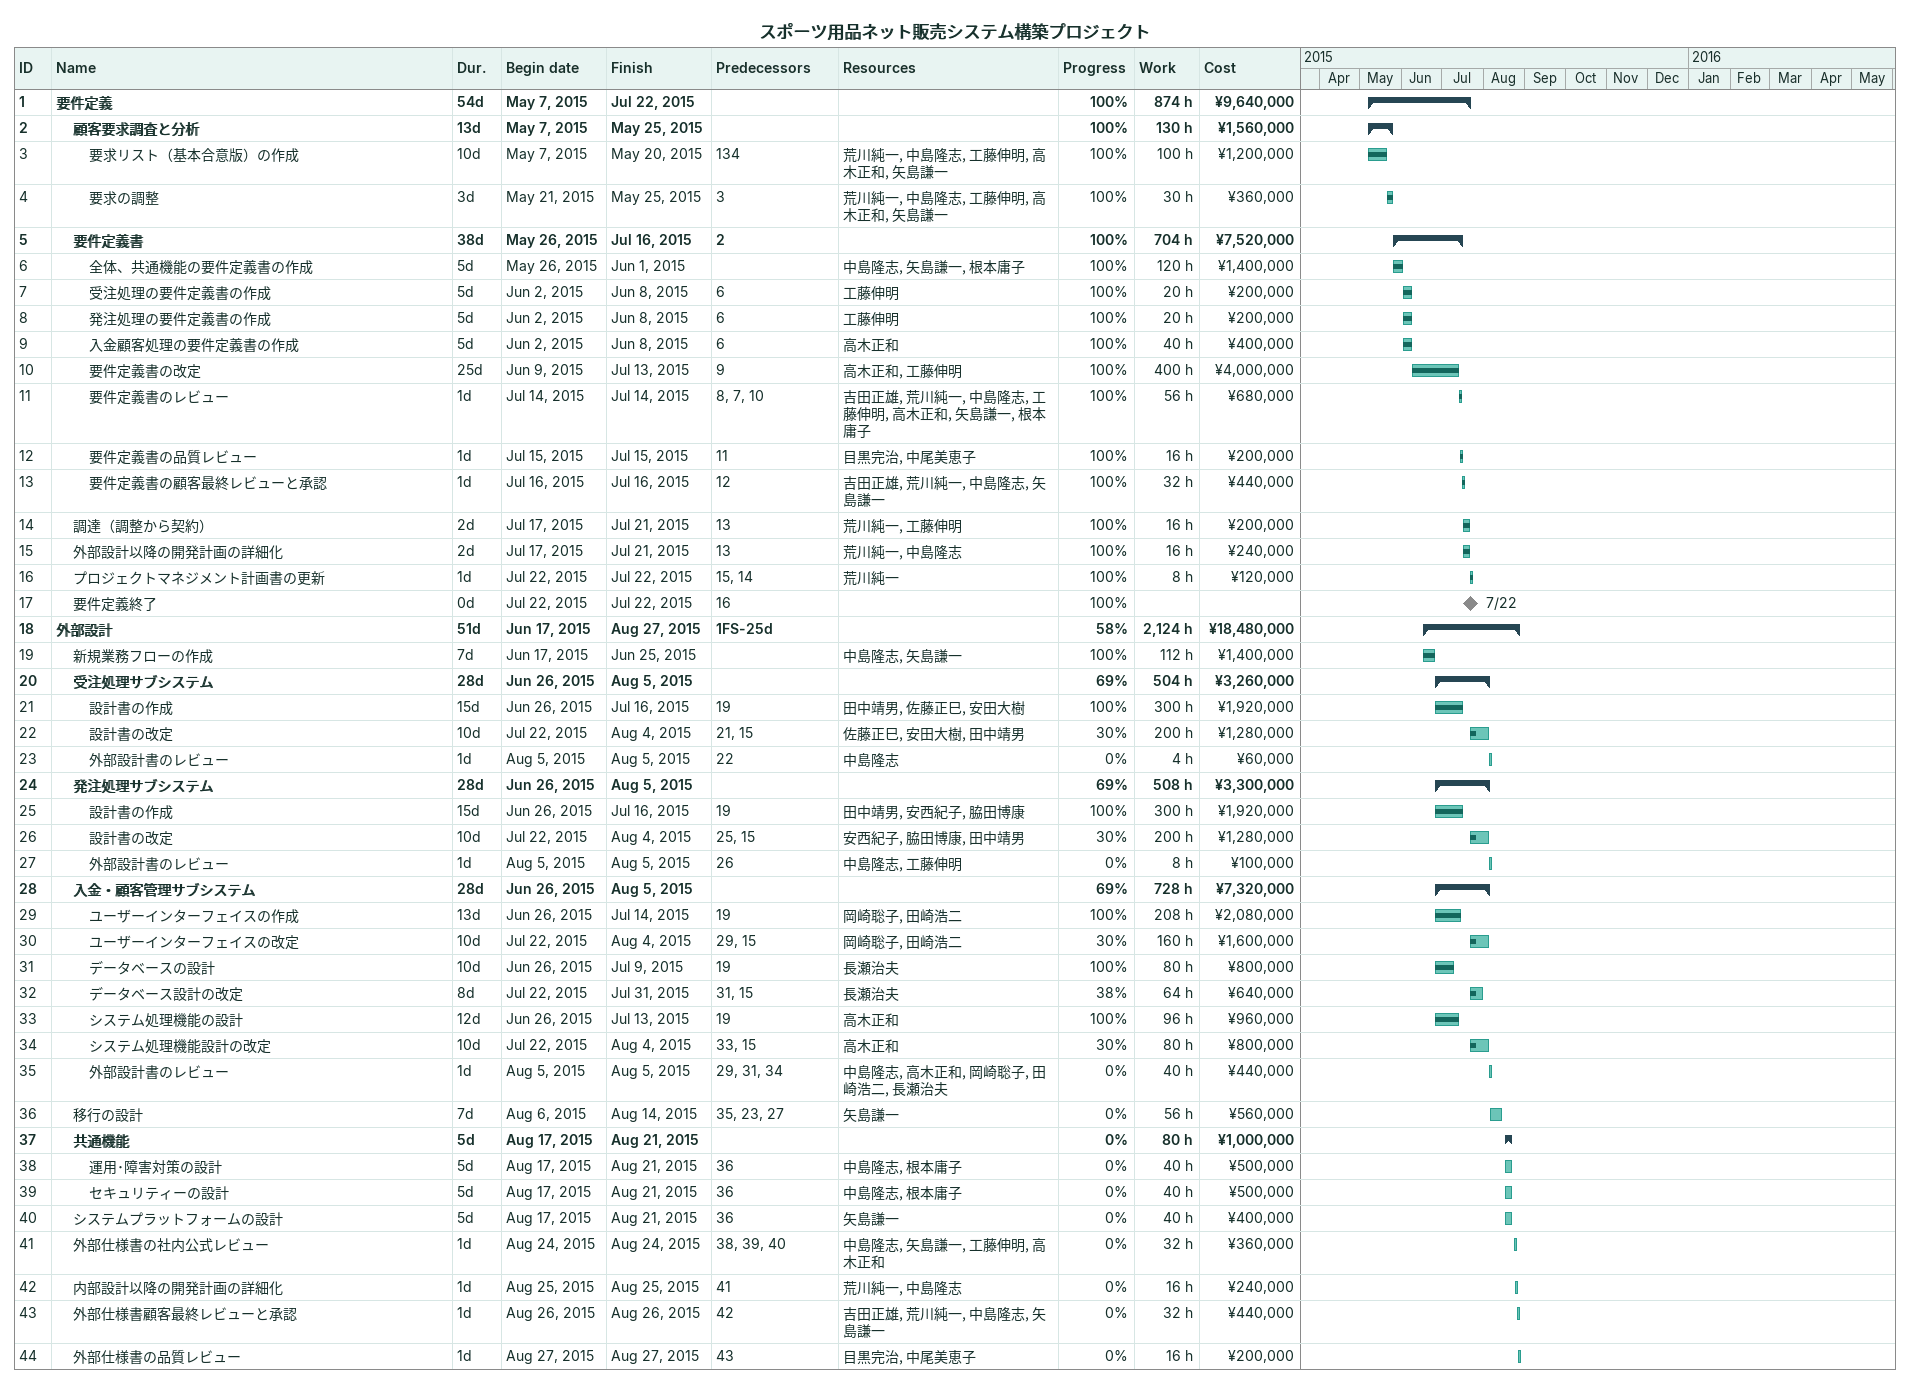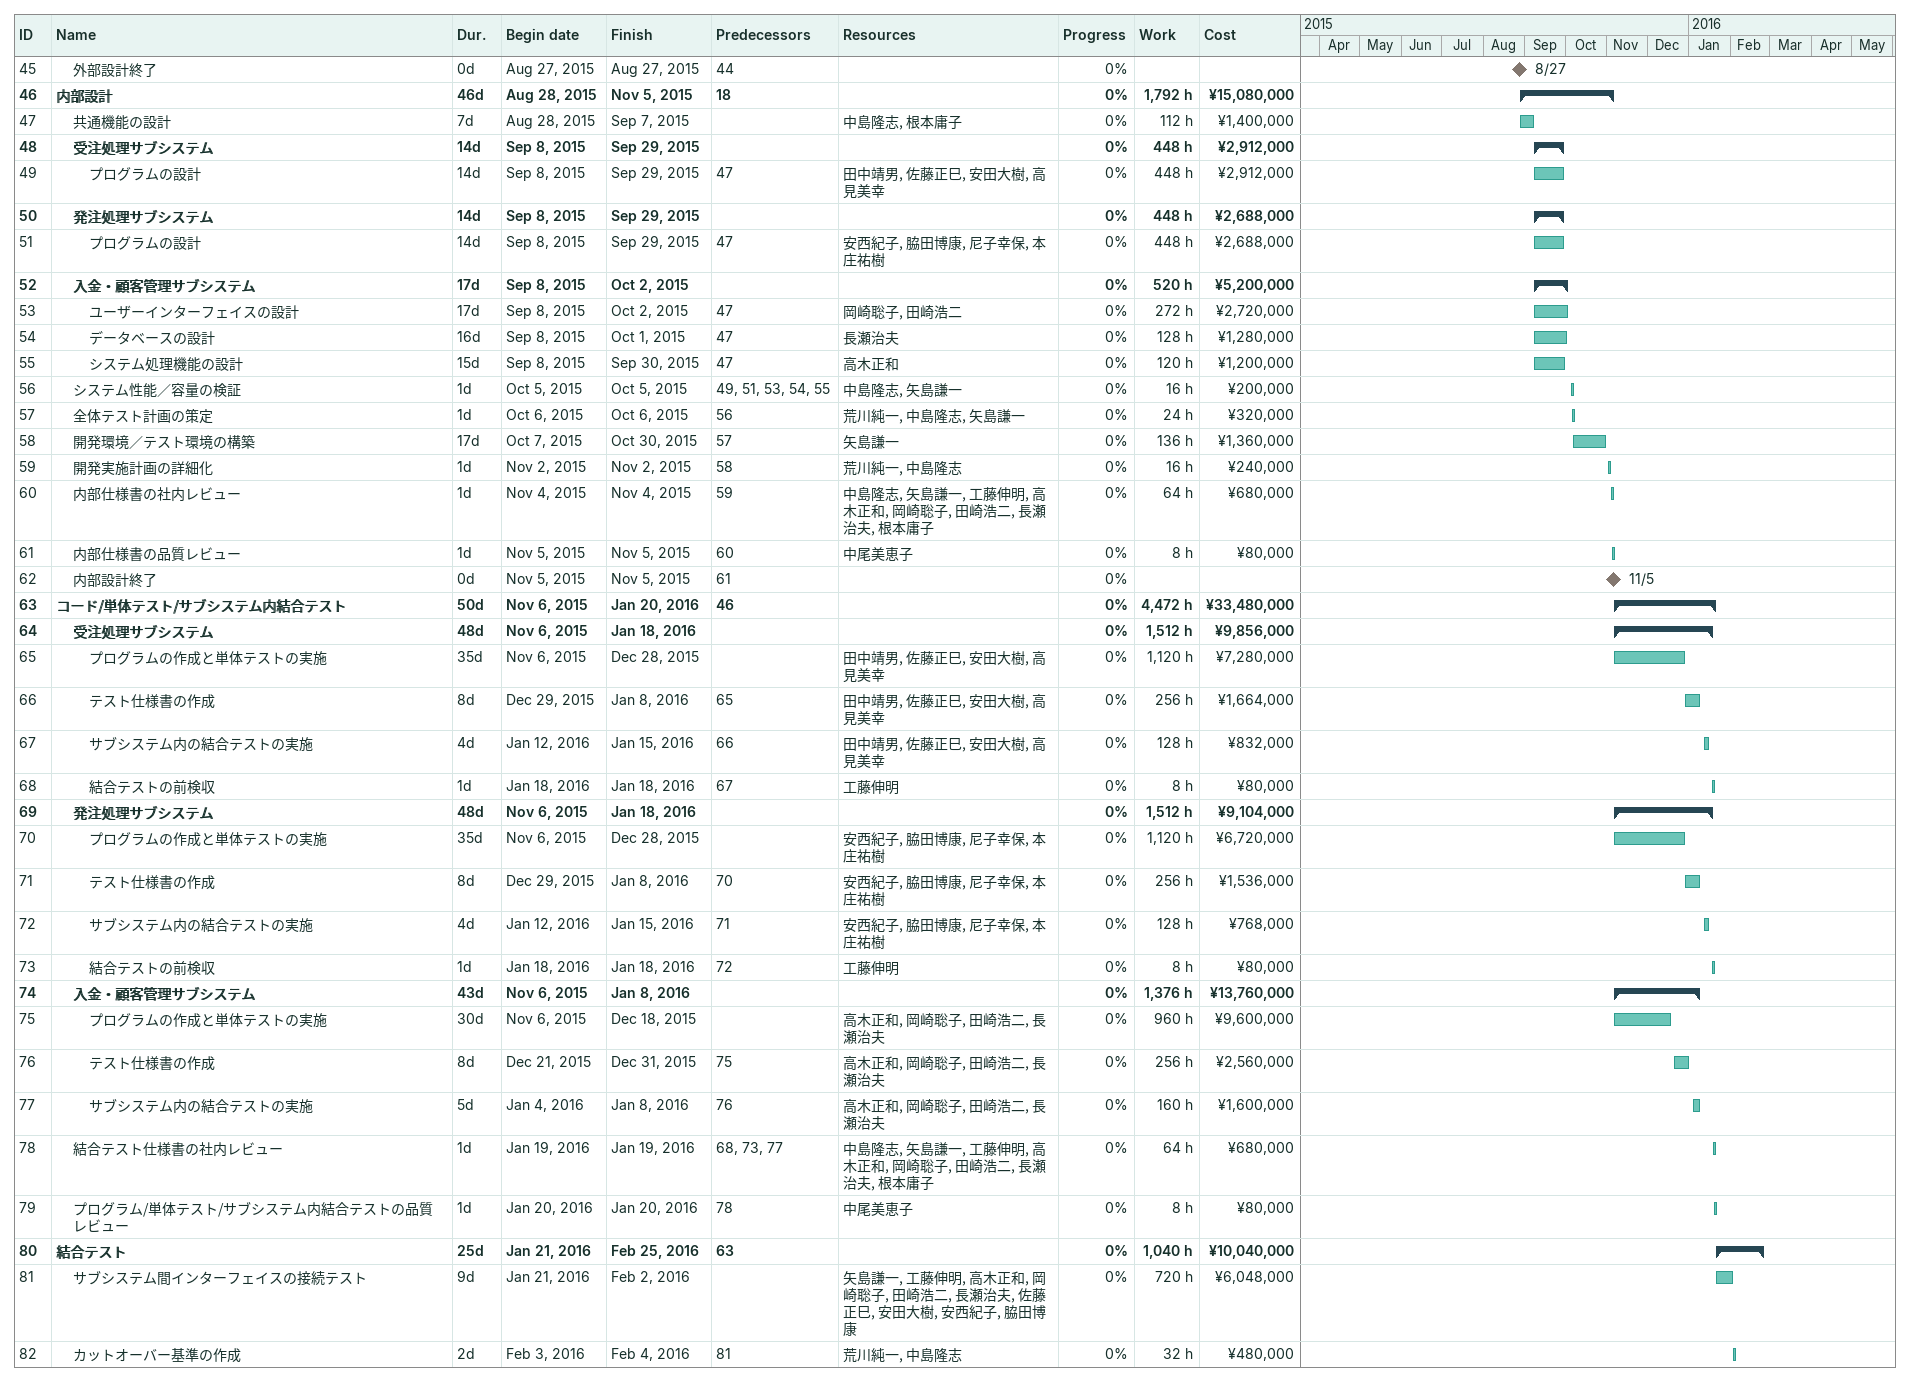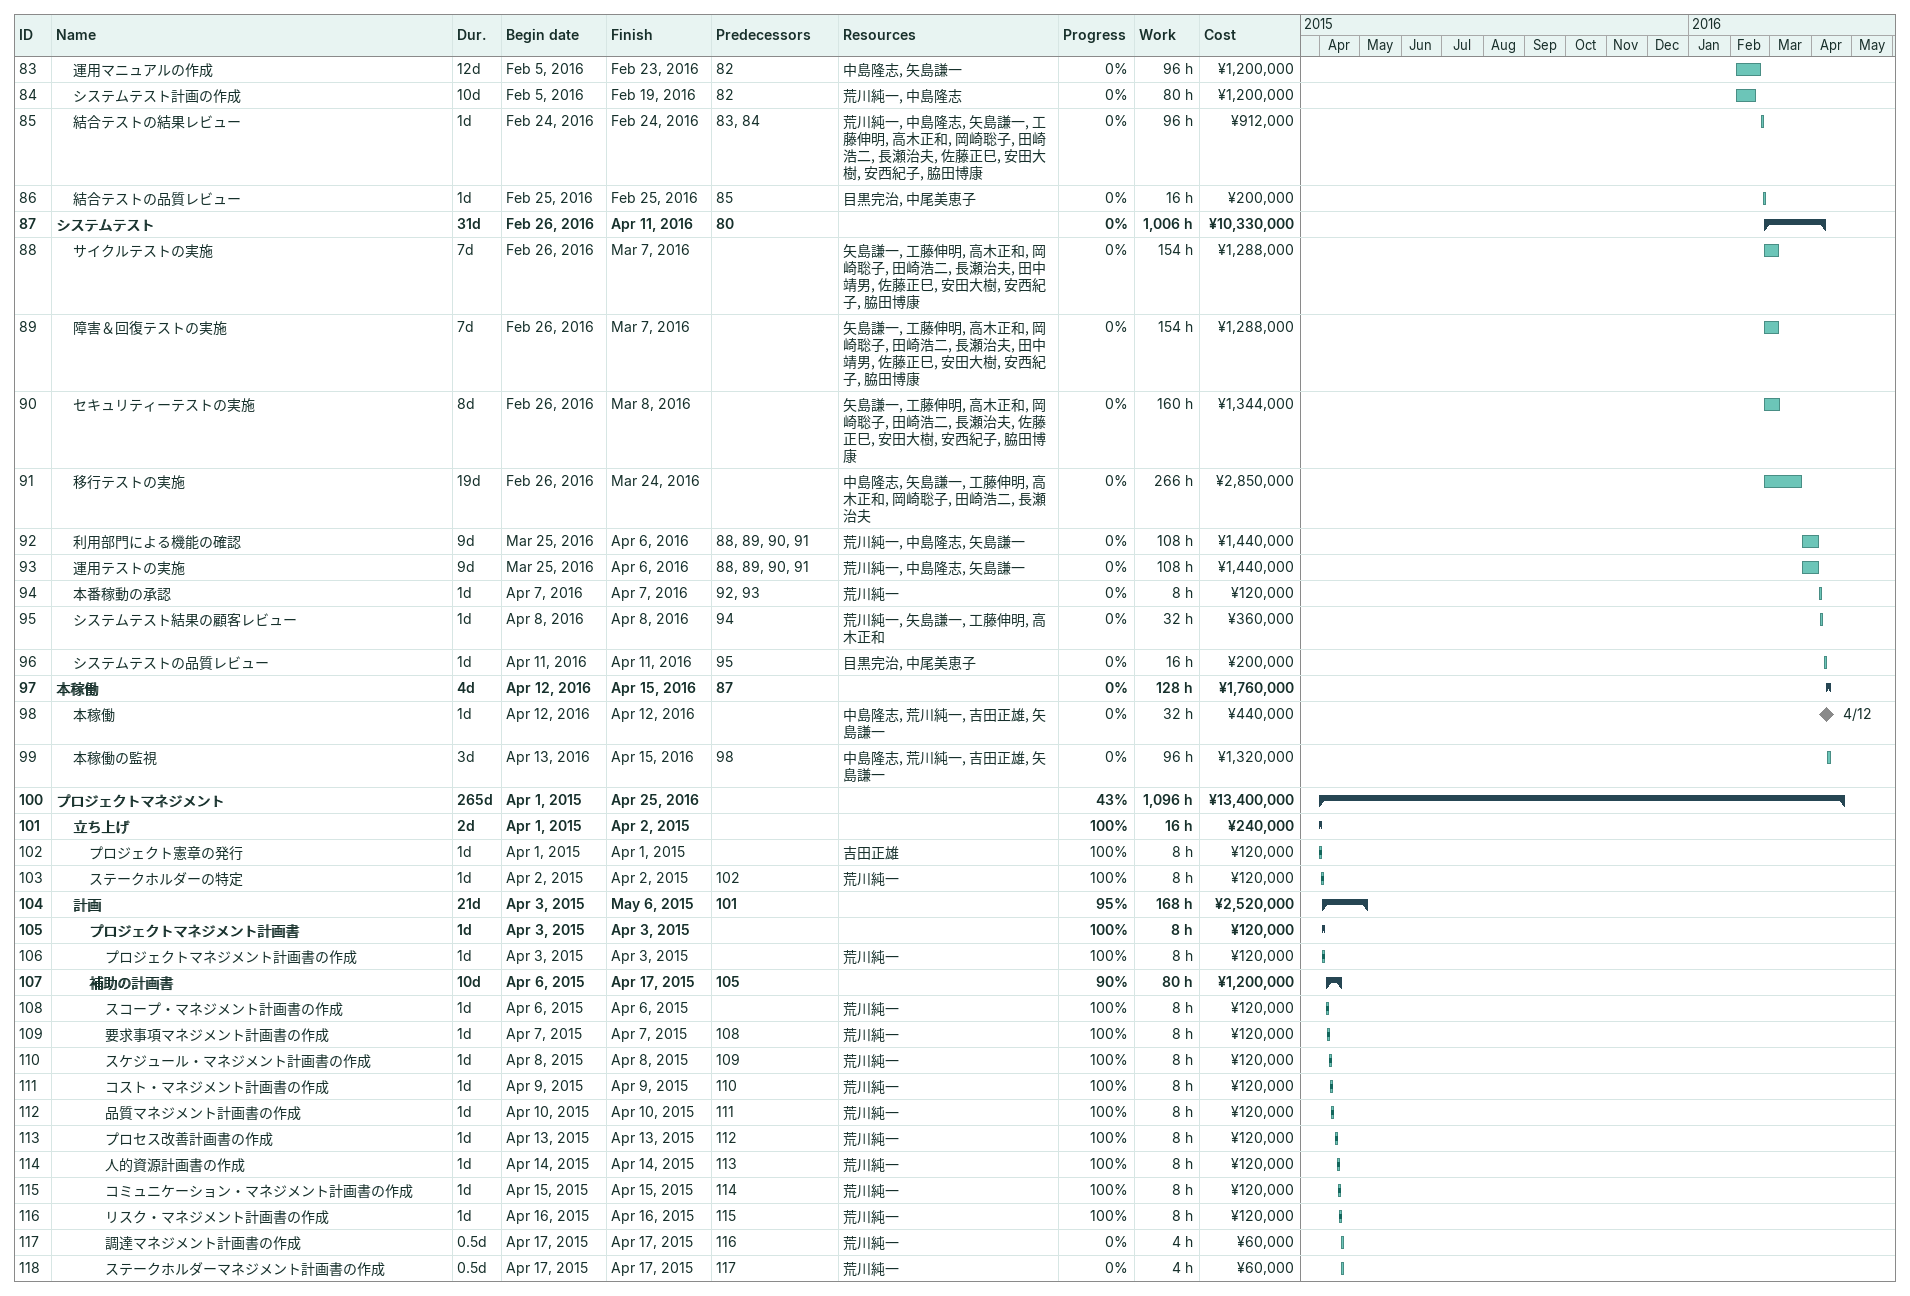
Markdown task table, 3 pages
スポーツ用品ネット販売システム構築プロジェクト

| ID | Level | Task | Duration | Start | Finish | Predecessors | Resources | % complete | Work (h) | Cost (¥) |
|---|---|---|---|---|---|---|---|---|---|---|
| 1 | 1 | **要件定義** | 54d | 2015-05-07 | 2015-07-22 |  |  | 100 | 874 | 9640000 |
| 2 | 2 | **顧客要求調査と分析** | 13d | 2015-05-07 | 2015-05-25 |  |  | 100 | 130 | 1560000 |
| 3 | 3 | 要求リスト（基本合意版）の作成 | 10d | 2015-05-07 | 2015-05-20 | 134 | 荒川純一, 中島隆志, 工藤伸明, 高木正和, 矢島謙一 | 100 | 100 | 1200000 |
| 4 | 3 | 要求の調整 | 3d | 2015-05-21 | 2015-05-25 | 3 | 荒川純一, 中島隆志, 工藤伸明, 高木正和, 矢島謙一 | 100 | 30 | 360000 |
| 5 | 2 | **要件定義書** | 38d | 2015-05-26 | 2015-07-16 | 2 |  | 100 | 704 | 7520000 |
| 6 | 3 | 全体、共通機能の要件定義書の作成 | 5d | 2015-05-26 | 2015-06-01 |  | 中島隆志, 矢島謙一, 根本庸子 | 100 | 120 | 1400000 |
| 7 | 3 | 受注処理の要件定義書の作成 | 5d | 2015-06-02 | 2015-06-08 | 6 | 工藤伸明 | 100 | 20 | 200000 |
| 8 | 3 | 発注処理の要件定義書の作成 | 5d | 2015-06-02 | 2015-06-08 | 6 | 工藤伸明 | 100 | 20 | 200000 |
| 9 | 3 | 入金顧客処理の要件定義書の作成 | 5d | 2015-06-02 | 2015-06-08 | 6 | 高木正和 | 100 | 40 | 400000 |
| 10 | 3 | 要件定義書の改定 | 25d | 2015-06-09 | 2015-07-13 | 9 | 高木正和, 工藤伸明 | 100 | 400 | 4000000 |
| 11 | 3 | 要件定義書のレビュー | 1d | 2015-07-14 | 2015-07-14 | 8, 7, 10 | 吉田正雄, 荒川純一, 中島隆志, 工藤伸明, 高木正和, 矢島謙一, 根本庸子 | 100 | 56 | 680000 |
| 12 | 3 | 要件定義書の品質レビュー | 1d | 2015-07-15 | 2015-07-15 | 11 | 目黒完治, 中尾美恵子 | 100 | 16 | 200000 |
| 13 | 3 | 要件定義書の顧客最終レビューと承認 | 1d | 2015-07-16 | 2015-07-16 | 12 | 吉田正雄, 荒川純一, 中島隆志, 矢島謙一 | 100 | 32 | 440000 |
| 14 | 2 | 調達（調整から契約） | 2d | 2015-07-17 | 2015-07-21 | 13 | 荒川純一, 工藤伸明 | 100 | 16 | 200000 |
| 15 | 2 | 外部設計以降の開発計画の詳細化 | 2d | 2015-07-17 | 2015-07-21 | 13 | 荒川純一, 中島隆志 | 100 | 16 | 240000 |
| 16 | 2 | プロジェクトマネジメント計画書の更新 | 1d | 2015-07-22 | 2015-07-22 | 15, 14 | 荒川純一 | 100 | 8 | 120000 |
| 17 | 2 | 要件定義終了 | 0d | 2015-07-22 | 2015-07-22 | 16 |  | 100 |  |  |
| 18 | 1 | **外部設計** | 51d | 2015-06-17 | 2015-08-27 | 1FS-25d |  | 58 | 2124 | 18480000 |
| 19 | 2 | 新規業務フローの作成 | 7d | 2015-06-17 | 2015-06-25 |  | 中島隆志, 矢島謙一 | 100 | 112 | 1400000 |
| 20 | 2 | **受注処理サブシステム** | 28d | 2015-06-26 | 2015-08-05 |  |  | 69 | 504 | 3260000 |
| 21 | 3 | 設計書の作成 | 15d | 2015-06-26 | 2015-07-16 | 19 | 田中靖男, 佐藤正巳, 安田大樹 | 100 | 300 | 1920000 |
| 22 | 3 | 設計書の改定 | 10d | 2015-07-22 | 2015-08-04 | 21, 15 | 佐藤正巳, 安田大樹, 田中靖男 | 30 | 200 | 1280000 |
| 23 | 3 | 外部設計書のレビュー | 1d | 2015-08-05 | 2015-08-05 | 22 | 中島隆志 | 0 | 4 | 60000 |
| 24 | 2 | **発注処理サブシステム** | 28d | 2015-06-26 | 2015-08-05 |  |  | 69 | 508 | 3300000 |
| 25 | 3 | 設計書の作成 | 15d | 2015-06-26 | 2015-07-16 | 19 | 田中靖男, 安西紀子, 脇田博康 | 100 | 300 | 1920000 |
| 26 | 3 | 設計書の改定 | 10d | 2015-07-22 | 2015-08-04 | 25, 15 | 安西紀子, 脇田博康, 田中靖男 | 30 | 200 | 1280000 |
| 27 | 3 | 外部設計書のレビュー | 1d | 2015-08-05 | 2015-08-05 | 26 | 中島隆志, 工藤伸明 | 0 | 8 | 100000 |
| 28 | 2 | **入金・顧客管理サブシステム** | 28d | 2015-06-26 | 2015-08-05 |  |  | 69 | 728 | 7320000 |
| 29 | 3 | ユーザーインターフェイスの作成 | 13d | 2015-06-26 | 2015-07-14 | 19 | 岡崎聡子, 田崎浩二 | 100 | 208 | 2080000 |
| 30 | 3 | ユーザーインターフェイスの改定 | 10d | 2015-07-22 | 2015-08-04 | 29, 15 | 岡崎聡子, 田崎浩二 | 30 | 160 | 1600000 |
| 31 | 3 | データベースの設計 | 10d | 2015-06-26 | 2015-07-09 | 19 | 長瀬治夫 | 100 | 80 | 800000 |
| 32 | 3 | データベース設計の改定 | 8d | 2015-07-22 | 2015-07-31 | 31, 15 | 長瀬治夫 | 38 | 64 | 640000 |
| 33 | 3 | システム処理機能の設計 | 12d | 2015-06-26 | 2015-07-13 | 19 | 高木正和 | 100 | 96 | 960000 |
| 34 | 3 | システム処理機能設計の改定 | 10d | 2015-07-22 | 2015-08-04 | 33, 15 | 高木正和 | 30 | 80 | 800000 |
| 35 | 3 | 外部設計書のレビュー | 1d | 2015-08-05 | 2015-08-05 | 29, 31, 34 | 中島隆志, 高木正和, 岡崎聡子, 田崎浩二, 長瀬治夫 | 0 | 40 | 440000 |
| 36 | 2 | 移行の設計 | 7d | 2015-08-06 | 2015-08-14 | 35, 23, 27 | 矢島謙一 | 0 | 56 | 560000 |
| 37 | 2 | **共通機能** | 5d | 2015-08-17 | 2015-08-21 |  |  | 0 | 80 | 1000000 |
| 38 | 3 | 運用･障害対策の設計 | 5d | 2015-08-17 | 2015-08-21 | 36 | 中島隆志, 根本庸子 | 0 | 40 | 500000 |
| 39 | 3 | セキュリティーの設計 | 5d | 2015-08-17 | 2015-08-21 | 36 | 中島隆志, 根本庸子 | 0 | 40 | 500000 |
| 40 | 2 | システムプラットフォームの設計 | 5d | 2015-08-17 | 2015-08-21 | 36 | 矢島謙一 | 0 | 40 | 400000 |
| 41 | 2 | 外部仕様書の社内公式レビュー | 1d | 2015-08-24 | 2015-08-24 | 38, 39, 40 | 中島隆志, 矢島謙一, 工藤伸明, 高木正和 | 0 | 32 | 360000 |
| 42 | 2 | 内部設計以降の開発計画の詳細化 | 1d | 2015-08-25 | 2015-08-25 | 41 | 荒川純一, 中島隆志 | 0 | 16 | 240000 |
| 43 | 2 | 外部仕様書顧客最終レビューと承認 | 1d | 2015-08-26 | 2015-08-26 | 42 | 吉田正雄, 荒川純一, 中島隆志, 矢島謙一 | 0 | 32 | 440000 |
| 44 | 2 | 外部仕様書の品質レビュー | 1d | 2015-08-27 | 2015-08-27 | 43 | 目黒完治, 中尾美恵子 | 0 | 16 | 200000 |
| 45 | 2 | 外部設計終了 | 0d | 2015-08-27 | 2015-08-27 | 44 |  | 0 |  |  |
| 46 | 1 | **内部設計** | 46d | 2015-08-28 | 2015-11-05 | 18 |  | 0 | 1792 | 15080000 |
| 47 | 2 | 共通機能の設計 | 7d | 2015-08-28 | 2015-09-07 |  | 中島隆志, 根本庸子 | 0 | 112 | 1400000 |
| 48 | 2 | **受注処理サブシステム** | 14d | 2015-09-08 | 2015-09-29 |  |  | 0 | 448 | 2912000 |
| 49 | 3 | プログラムの設計 | 14d | 2015-09-08 | 2015-09-29 | 47 | 田中靖男, 佐藤正巳, 安田大樹, 高見美幸 | 0 | 448 | 2912000 |
| 50 | 2 | **発注処理サブシステム** | 14d | 2015-09-08 | 2015-09-29 |  |  | 0 | 448 | 2688000 |
| 51 | 3 | プログラムの設計 | 14d | 2015-09-08 | 2015-09-29 | 47 | 安西紀子, 脇田博康, 尼子幸保, 本庄祐樹 | 0 | 448 | 2688000 |
| 52 | 2 | **入金・顧客管理サブシステム** | 17d | 2015-09-08 | 2015-10-02 |  |  | 0 | 520 | 5200000 |
| 53 | 3 | ユーザーインターフェイスの設計 | 17d | 2015-09-08 | 2015-10-02 | 47 | 岡崎聡子, 田崎浩二 | 0 | 272 | 2720000 |
| 54 | 3 | データベースの設計 | 16d | 2015-09-08 | 2015-10-01 | 47 | 長瀬治夫 | 0 | 128 | 1280000 |
| 55 | 3 | システム処理機能の設計 | 15d | 2015-09-08 | 2015-09-30 | 47 | 高木正和 | 0 | 120 | 1200000 |
| 56 | 2 | システム性能／容量の検証 | 1d | 2015-10-05 | 2015-10-05 | 49, 51, 53, 54, 55 | 中島隆志, 矢島謙一 | 0 | 16 | 200000 |
| 57 | 2 | 全体テスト計画の策定 | 1d | 2015-10-06 | 2015-10-06 | 56 | 荒川純一, 中島隆志, 矢島謙一 | 0 | 24 | 320000 |
| 58 | 2 | 開発環境／テスト環境の構築 | 17d | 2015-10-07 | 2015-10-30 | 57 | 矢島謙一 | 0 | 136 | 1360000 |
| 59 | 2 | 開発実施計画の詳細化 | 1d | 2015-11-02 | 2015-11-02 | 58 | 荒川純一, 中島隆志 | 0 | 16 | 240000 |
| 60 | 2 | 内部仕様書の社内レビュー | 1d | 2015-11-04 | 2015-11-04 | 59 | 中島隆志, 矢島謙一, 工藤伸明, 高木正和, 岡崎聡子, 田崎浩二, 長瀬治夫, 根本庸子 | 0 | 64 | 680000 |
| 61 | 2 | 内部仕様書の品質レビュー | 1d | 2015-11-05 | 2015-11-05 | 60 | 中尾美恵子 | 0 | 8 | 80000 |
| 62 | 2 | 内部設計終了 | 0d | 2015-11-05 | 2015-11-05 | 61 |  | 0 |  |  |
| 63 | 1 | **コード/単体テスト/サブシステム内結合テスト** | 50d | 2015-11-06 | 2016-01-20 | 46 |  | 0 | 4472 | 33480000 |
| 64 | 2 | **受注処理サブシステム** | 48d | 2015-11-06 | 2016-01-18 |  |  | 0 | 1512 | 9856000 |
| 65 | 3 | プログラムの作成と単体テストの実施 | 35d | 2015-11-06 | 2015-12-28 |  | 田中靖男, 佐藤正巳, 安田大樹, 高見美幸 | 0 | 1120 | 7280000 |
| 66 | 3 | テスト仕様書の作成 | 8d | 2015-12-29 | 2016-01-08 | 65 | 田中靖男, 佐藤正巳, 安田大樹, 高見美幸 | 0 | 256 | 1664000 |
| 67 | 3 | サブシステム内の結合テストの実施 | 4d | 2016-01-12 | 2016-01-15 | 66 | 田中靖男, 佐藤正巳, 安田大樹, 高見美幸 | 0 | 128 | 832000 |
| 68 | 3 | 結合テストの前検収 | 1d | 2016-01-18 | 2016-01-18 | 67 | 工藤伸明 | 0 | 8 | 80000 |
| 69 | 2 | **発注処理サブシステム** | 48d | 2015-11-06 | 2016-01-18 |  |  | 0 | 1512 | 9104000 |
| 70 | 3 | プログラムの作成と単体テストの実施 | 35d | 2015-11-06 | 2015-12-28 |  | 安西紀子, 脇田博康, 尼子幸保, 本庄祐樹 | 0 | 1120 | 6720000 |
| 71 | 3 | テスト仕様書の作成 | 8d | 2015-12-29 | 2016-01-08 | 70 | 安西紀子, 脇田博康, 尼子幸保, 本庄祐樹 | 0 | 256 | 1536000 |
| 72 | 3 | サブシステム内の結合テストの実施 | 4d | 2016-01-12 | 2016-01-15 | 71 | 安西紀子, 脇田博康, 尼子幸保, 本庄祐樹 | 0 | 128 | 768000 |
| 73 | 3 | 結合テストの前検収 | 1d | 2016-01-18 | 2016-01-18 | 72 | 工藤伸明 | 0 | 8 | 80000 |
| 74 | 2 | **入金・顧客管理サブシステム** | 43d | 2015-11-06 | 2016-01-08 |  |  | 0 | 1376 | 13760000 |
| 75 | 3 | プログラムの作成と単体テストの実施 | 30d | 2015-11-06 | 2015-12-18 |  | 高木正和, 岡崎聡子, 田崎浩二, 長瀬治夫 | 0 | 960 | 9600000 |
| 76 | 3 | テスト仕様書の作成 | 8d | 2015-12-21 | 2015-12-31 | 75 | 高木正和, 岡崎聡子, 田崎浩二, 長瀬治夫 | 0 | 256 | 2560000 |
| 77 | 3 | サブシステム内の結合テストの実施 | 5d | 2016-01-04 | 2016-01-08 | 76 | 高木正和, 岡崎聡子, 田崎浩二, 長瀬治夫 | 0 | 160 | 1600000 |
| 78 | 2 | 結合テスト仕様書の社内レビュー | 1d | 2016-01-19 | 2016-01-19 | 68, 73, 77 | 中島隆志, 矢島謙一, 工藤伸明, 高木正和, 岡崎聡子, 田崎浩二, 長瀬治夫, 根本庸子 | 0 | 64 | 680000 |
| 79 | 2 | プログラム/単体テスト/サブシステム内結合テストの品質レビュー | 1d | 2016-01-20 | 2016-01-20 | 78 | 中尾美恵子 | 0 | 8 | 80000 |
| 80 | 1 | **結合テスト** | 25d | 2016-01-21 | 2016-02-25 | 63 |  | 0 | 1040 | 10040000 |
| 81 | 2 | サブシステム間インターフェイスの接続テスト | 9d | 2016-01-21 | 2016-02-02 |  | 矢島謙一, 工藤伸明, 高木正和, 岡崎聡子, 田崎浩二, 長瀬治夫, 佐藤正巳, 安田大樹, 安西紀子, 脇田博康 | 0 | 720 | 6048000 |
| 82 | 2 | カットオーバー基準の作成 | 2d | 2016-02-03 | 2016-02-04 | 81 | 荒川純一, 中島隆志 | 0 | 32 | 480000 |
| 83 | 2 | 運用マニュアルの作成 | 12d | 2016-02-05 | 2016-02-23 | 82 | 中島隆志, 矢島謙一 | 0 | 96 | 1200000 |
| 84 | 2 | システムテスト計画の作成 | 10d | 2016-02-05 | 2016-02-19 | 82 | 荒川純一, 中島隆志 | 0 | 80 | 1200000 |
| 85 | 2 | 結合テストの結果レビュー | 1d | 2016-02-24 | 2016-02-24 | 83, 84 | 荒川純一, 中島隆志, 矢島謙一, 工藤伸明, 高木正和, 岡崎聡子, 田崎浩二, 長瀬治夫, 佐藤正巳, 安田大樹, 安西紀子, 脇田博康 | 0 | 96 | 912000 |
| 86 | 2 | 結合テストの品質レビュー | 1d | 2016-02-25 | 2016-02-25 | 85 | 目黒完治, 中尾美恵子 | 0 | 16 | 200000 |
| 87 | 1 | **システムテスト** | 31d | 2016-02-26 | 2016-04-11 | 80 |  | 0 | 1006 | 10330000 |
| 88 | 2 | サイクルテストの実施 | 7d | 2016-02-26 | 2016-03-07 |  | 矢島謙一, 工藤伸明, 高木正和, 岡崎聡子, 田崎浩二, 長瀬治夫, 田中靖男, 佐藤正巳, 安田大樹, 安西紀子, 脇田博康 | 0 | 154 | 1288000 |
| 89 | 2 | 障害＆回復テストの実施 | 7d | 2016-02-26 | 2016-03-07 |  | 矢島謙一, 工藤伸明, 高木正和, 岡崎聡子, 田崎浩二, 長瀬治夫, 田中靖男, 佐藤正巳, 安田大樹, 安西紀子, 脇田博康 | 0 | 154 | 1288000 |
| 90 | 2 | セキュリティーテストの実施 | 8d | 2016-02-26 | 2016-03-08 |  | 矢島謙一, 工藤伸明, 高木正和, 岡崎聡子, 田崎浩二, 長瀬治夫, 佐藤正巳, 安田大樹, 安西紀子, 脇田博康 | 0 | 160 | 1344000 |
| 91 | 2 | 移行テストの実施 | 19d | 2016-02-26 | 2016-03-24 |  | 中島隆志, 矢島謙一, 工藤伸明, 高木正和, 岡崎聡子, 田崎浩二, 長瀬治夫 | 0 | 266 | 2850000 |
| 92 | 2 | 利用部門による機能の確認 | 9d | 2016-03-25 | 2016-04-06 | 88, 89, 90, 91 | 荒川純一, 中島隆志, 矢島謙一 | 0 | 108 | 1440000 |
| 93 | 2 | 運用テストの実施 | 9d | 2016-03-25 | 2016-04-06 | 88, 89, 90, 91 | 荒川純一, 中島隆志, 矢島謙一 | 0 | 108 | 1440000 |
| 94 | 2 | 本番稼動の承認 | 1d | 2016-04-07 | 2016-04-07 | 92, 93 | 荒川純一 | 0 | 8 | 120000 |
| 95 | 2 | システムテスト結果の顧客レビュー | 1d | 2016-04-08 | 2016-04-08 | 94 | 荒川純一, 矢島謙一, 工藤伸明, 高木正和 | 0 | 32 | 360000 |
| 96 | 2 | システムテストの品質レビュー | 1d | 2016-04-11 | 2016-04-11 | 95 | 目黒完治, 中尾美恵子 | 0 | 16 | 200000 |
| 97 | 1 | **本稼働** | 4d | 2016-04-12 | 2016-04-15 | 87 |  | 0 | 128 | 1760000 |
| 98 | 2 | 本稼働 | 1d | 2016-04-12 | 2016-04-12 |  | 中島隆志, 荒川純一, 吉田正雄, 矢島謙一 | 0 | 32 | 440000 |
| 99 | 2 | 本稼働の監視 | 3d | 2016-04-13 | 2016-04-15 | 98 | 中島隆志, 荒川純一, 吉田正雄, 矢島謙一 | 0 | 96 | 1320000 |
| 100 | 1 | **プロジェクトマネジメント** | 265d | 2015-04-01 | 2016-04-25 |  |  | 43 | 1096 | 13400000 |
| 101 | 2 | **立ち上げ** | 2d | 2015-04-01 | 2015-04-02 |  |  | 100 | 16 | 240000 |
| 102 | 3 | プロジェクト憲章の発行 | 1d | 2015-04-01 | 2015-04-01 |  | 吉田正雄 | 100 | 8 | 120000 |
| 103 | 3 | ステークホルダーの特定 | 1d | 2015-04-02 | 2015-04-02 | 102 | 荒川純一 | 100 | 8 | 120000 |
| 104 | 2 | **計画** | 21d | 2015-04-03 | 2015-05-06 | 101 |  | 95 | 168 | 2520000 |
| 105 | 3 | **プロジェクトマネジメント計画書** | 1d | 2015-04-03 | 2015-04-03 |  |  | 100 | 8 | 120000 |
| 106 | 4 | プロジェクトマネジメント計画書の作成 | 1d | 2015-04-03 | 2015-04-03 |  | 荒川純一 | 100 | 8 | 120000 |
| 107 | 3 | **補助の計画書** | 10d | 2015-04-06 | 2015-04-17 | 105 |  | 90 | 80 | 1200000 |
| 108 | 4 | スコープ・マネジメント計画書の作成 | 1d | 2015-04-06 | 2015-04-06 |  | 荒川純一 | 100 | 8 | 120000 |
| 109 | 4 | 要求事項マネジメント計画書の作成 | 1d | 2015-04-07 | 2015-04-07 | 108 | 荒川純一 | 100 | 8 | 120000 |
| 110 | 4 | スケジュール・マネジメント計画書の作成 | 1d | 2015-04-08 | 2015-04-08 | 109 | 荒川純一 | 100 | 8 | 120000 |
| 111 | 4 | コスト・マネジメント計画書の作成 | 1d | 2015-04-09 | 2015-04-09 | 110 | 荒川純一 | 100 | 8 | 120000 |
| 112 | 4 | 品質マネジメント計画書の作成 | 1d | 2015-04-10 | 2015-04-10 | 111 | 荒川純一 | 100 | 8 | 120000 |
| 113 | 4 | プロセス改善計画書の作成 | 1d | 2015-04-13 | 2015-04-13 | 112 | 荒川純一 | 100 | 8 | 120000 |
| 114 | 4 | 人的資源計画書の作成 | 1d | 2015-04-14 | 2015-04-14 | 113 | 荒川純一 | 100 | 8 | 120000 |
| 115 | 4 | コミュニケーション・マネジメント計画書の作成 | 1d | 2015-04-15 | 2015-04-15 | 114 | 荒川純一 | 100 | 8 | 120000 |
| 116 | 4 | リスク・マネジメント計画書の作成 | 1d | 2015-04-16 | 2015-04-16 | 115 | 荒川純一 | 100 | 8 | 120000 |
| 117 | 4 | 調達マネジメント計画書の作成 | 0.5d | 2015-04-17 | 2015-04-17 | 116 | 荒川純一 | 0 | 4 | 60000 |
| 118 | 4 | ステークホルダーマネジメント計画書の作成 | 0.5d | 2015-04-17 | 2015-04-17 | 117 | 荒川純一 | 0 | 4 | 60000 |
